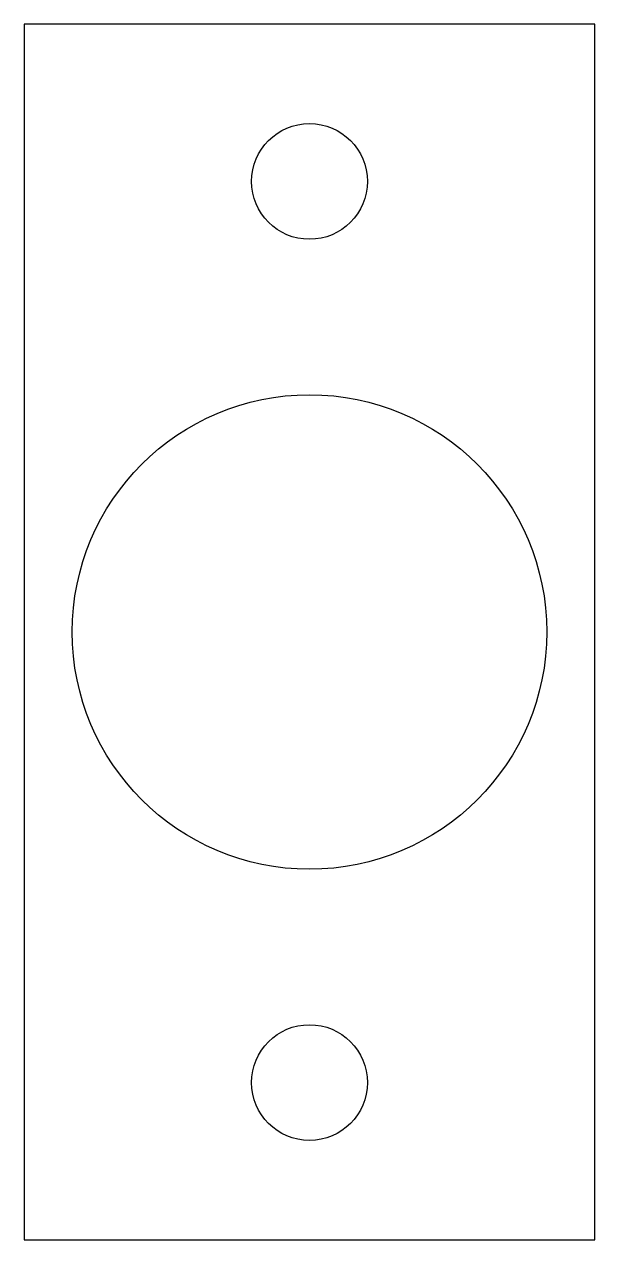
# Model space of a CAD drawing. Header units: millimetres. Extents: x 295.7 to 330.2, y 193.6 to 267.1.
import ezdxf

# ---------------------------------------------------------------- set-up
doc = ezdxf.new("R2010")
doc.units = ezdxf.units.MM
doc.layers.add('CHAPA_COPINHO_', color=7, linetype='Continuous')
doc.layers.add('Default', color=7, linetype='Continuous')

# ---------------------------------------------------------------- blocks, each defined once
blk = doc.blocks.new('SE')
at = {"layer": 'CHAPA_COPINHO_', "color": 7, "linetype": 'Continuous'}
for p, q in [((330.22, 267.103), (295.72, 267.103)), ((295.72, 267.103), (295.72, 193.603)), ((330.22, 193.603), (330.22, 267.103)), ((295.72, 193.603), (330.22, 193.603))]:
    blk.add_line(p, q, dxfattribs=at)
for centre, radius in [((312.97, 257.603), 3.5), ((312.97, 230.353), 14.35), ((312.97, 203.103), 3.5)]:
    blk.add_circle(centre, radius, dxfattribs=at)

msp = doc.modelspace()

# ---------------------------------------------------------------- block references
at = {"layer": 'Default'}
msp.add_blockref('SE', (0, 0), dxfattribs=at)

doc.saveas('drawing.dxf')
